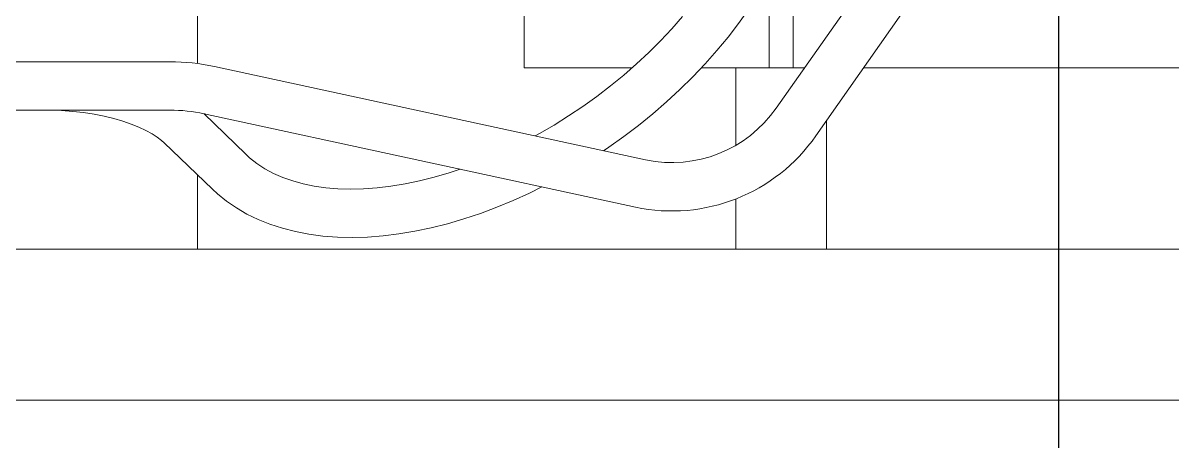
# Model space of a CAD drawing. Header units: millimetres. Extents: x 12318 to 17800, y 6541 to 10165.
# Drawn here: x 13160.97 to 13179.28, y 7294.26 to 7300.93 of the extents above; entities that cross this region are included whole.
import ezdxf

# ---------------------------------------------------------------- set-up
doc = ezdxf.new("R2010")
doc.units = ezdxf.units.MM
doc.layers.add('Equipment', color=123, linetype='Continuous')
doc.layers.add('HW LINE', color=1, linetype='Continuous')

# ---------------------------------------------------------------- blocks, each defined once
blk = doc.blocks.new('A$Cbe2ee938')
at = {"layer": 'Equipment', "linetype": 'Continuous', "lineweight": 15}
for p, q in [((-3356.12, 392.11), (-3356.12, 420.52)), ((-3205.41, 415.35), (-3228.54, 382.31)), ((-3224.79, 391.19), (-3224.79, 415.19)), ((-3230.12, 411.44), (-3230.12, 391.19)), ((-3284.12, 391.19), (-3284.12, 409.19)), ((-3219.8, 376.2), (-3196.67, 409.23)), ((-3236.86, 400.97), (-3234.69, 404.03)), ((-3249.22, 402.51), (-3251.57, 399.82)), ((-3239.17, 397.95), (-3236.86, 400.97)), ((-3251.57, 399.82), (-3254.04, 397.17)), ((-3241.63, 394.97), (-3239.17, 397.95)), ((-3254.04, 397.17), (-3256.64, 394.57)), ((-3256.64, 394.57), (-3259.35, 392.04)), ((-3244.22, 392.05), (-3241.63, 394.97)), ((-3362.2, 392.52), (-3397.79, 392.52)), ((-3257.33, 370.88), (-3352.4, 391.48)), ((-3270.79, 391.19), (-3284.12, 391.19)), ((-3270.79, 391.19), (-3260.33, 391.19)), ((-3259.35, 392.04), (-3262.17, 389.57)), ((-3246.93, 389.18), (-3244.22, 392.05)), ((-3245.03, 391.19), (-3237.46, 391.19)), ((-3237.46, 374.12), (-3237.46, 391.19)), ((-3222.33, 391.19), (-3237.46, 391.19)), ((-3209.3, 391.19), (-3097.63, 391.19)), ((-3262.17, 389.57), (-3265.08, 387.19)), ((-3249.77, 386.39), (-3246.93, 389.18)), ((-3265.08, 387.19), (-3268.08, 384.88)), ((-3252.71, 383.66), (-3249.77, 386.39)), ((-3271.16, 382.67), (-3274.31, 380.57)), ((-3268.08, 384.88), (-3271.16, 382.67)), ((-3255.76, 381.02), (-3252.71, 383.66)), ((-3397.79, 381.85), (-3362.2, 381.85)), ((-3389.82, 381.85), (-3388.53, 381.84)), ((-3388.53, 381.84), (-3386.07, 381.75)), ((-3386.07, 381.75), (-3383.63, 381.57)), ((-3383.63, 381.57), (-3381.25, 381.3)), ((-3381.25, 381.3), (-3378.93, 380.94)), ((-3378.93, 380.94), (-3376.7, 380.5)), ((-3376.7, 380.5), (-3374.58, 380)), ((-3374.58, 380), (-3372.58, 379.42)), ((-3345.44, 372.1), (-3354.75, 381.07)), ((-3354.66, 381.05), (-3259.59, 360.45)), ((-3274.31, 380.57), (-3277.51, 378.56)), ((-3258.91, 378.47), (-3255.76, 381.02)), ((-3372.58, 379.42), (-3370.73, 378.78)), ((-3370.73, 378.78), (-3369.03, 378.1)), ((-3369.03, 378.1), (-3367.5, 377.38)), ((-3277.51, 378.56), (-3280.76, 376.68)), ((-3262.14, 376.01), (-3258.91, 378.47)), ((-3217.46, 351.19), (-3217.46, 379.54)), ((-3367.5, 377.38), (-3366.15, 376.64)), ((-3366.15, 376.64), (-3364.99, 375.89)), ((-3364.99, 375.89), (-3364.03, 375.15)), ((-3364.03, 375.15), (-3363.44, 374.62)), ((-3280.76, 376.68), (-3281.71, 376.16)), ((-3265.46, 373.65), (-3262.14, 376.01)), ((-3363.44, 374.62), (-3352.84, 364.41)), ((-3266.6, 372.89), (-3265.46, 373.65)), ((-3344.64, 371.36), (-3345.44, 372.1)), ((-3343.01, 370.08), (-3344.64, 371.36)), ((-3341.25, 368.92), (-3343.01, 370.08)), ((-3356.12, 351.19), (-3356.12, 367.58)), ((-3339.35, 367.9), (-3341.25, 368.92)), ((-3337.31, 367), (-3339.35, 367.9)), ((-3300.65, 368.02), (-3303.92, 367.06)), ((-3298.23, 368.83), (-3300.65, 368.02)), ((-3335.13, 366.23), (-3337.31, 367)), ((-3332.83, 365.59), (-3335.13, 366.23)), ((-3330.39, 365.09), (-3332.83, 365.59)), ((-3327.83, 364.73), (-3330.39, 365.09)), ((-3313.47, 365.08), (-3316.52, 364.71)), ((-3310.35, 365.59), (-3313.47, 365.08)), ((-3307.16, 366.25), (-3310.35, 365.59)), ((-3303.92, 367.06), (-3307.16, 366.25)), ((-3282.91, 363.56), (-3280.18, 364.92)), ((-3352.84, 364.41), (-3351.74, 363.41)), ((-3351.74, 363.41), (-3349.72, 361.77)), ((-3325.16, 364.51), (-3327.83, 364.73)), ((-3322.38, 364.43), (-3325.16, 364.51)), ((-3319.5, 364.5), (-3322.38, 364.43)), ((-3316.52, 364.71), (-3319.5, 364.5)), ((-3286.52, 361.93), (-3282.91, 363.56)), ((-3237.46, 351.19), (-3237.46, 362.29)), ((-3349.72, 361.77), (-3347.55, 360.27)), ((-3347.55, 360.27), (-3345.22, 358.92)), ((-3293.77, 359.07), (-3290.14, 360.43)), ((-3290.14, 360.43), (-3286.52, 361.93)), ((-3345.22, 358.92), (-3342.75, 357.72)), ((-3342.75, 357.72), (-3340.15, 356.67)), ((-3301.02, 356.8), (-3297.4, 357.86)), ((-3297.4, 357.86), (-3293.77, 359.07)), ((-3340.15, 356.67), (-3337.41, 355.78)), ((-3337.41, 355.78), (-3334.54, 355.04)), ((-3334.54, 355.04), (-3331.56, 354.47)), ((-3311.73, 354.55), (-3308.19, 355.14)), ((-3308.19, 355.14), (-3304.62, 355.89)), ((-3304.62, 355.89), (-3301.02, 356.8)), ((-3331.56, 354.47), (-3328.46, 354.07)), ((-3328.46, 354.07), (-3325.27, 353.83)), ((-3325.27, 353.83), (-3321.99, 353.76)), ((-3321.99, 353.76), (-3318.64, 353.86)), ((-3318.64, 353.86), (-3315.21, 354.12)), ((-3315.21, 354.12), (-3311.73, 354.55)), ((-3566.79, 351.19), (-2938.79, 351.19)), ((-2937.5, 317.85), (-3568.08, 317.85))]:
    blk.add_line(p, q, dxfattribs=at)
for centre, radius, start, end in [((-3362.18, 346.23), 46.29, 77.8108, 90.0302), ((-3362.18, 346.19), 35.66, 77.8281, 90.0327), ((-3251.54, 398.25), 27.98, 258.0497, 325.2734), ((-3251.55, 398.28), 38.68, 258.0007, 325.1712)]:
    blk.add_arc(centre, radius, start, end, dxfattribs=at)

msp = doc.modelspace()

# ---------------------------------------------------------------- linework, layer by layer
at = {"layer": 'HW LINE'}
msp.add_line((13177.475, 7103.579), (13177.475, 7333.26), dxfattribs=at)

# ---------------------------------------------------------------- block references
at = {"xscale": 0.072267749473635, "yscale": 0.072267749473635, "zscale": 0.072267749473635}
msp.add_blockref('A$Cbe2ee938', (13406.294, 7271.941), dxfattribs=at)

doc.saveas('drawing.dxf')
